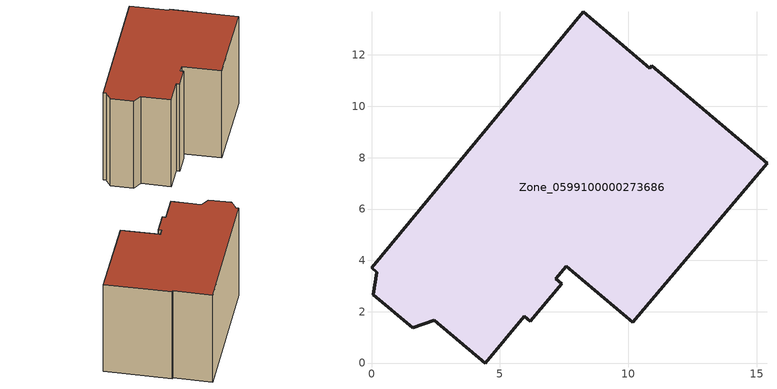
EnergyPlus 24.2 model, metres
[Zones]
Zone_0599100000273686
 floor ground (C_G): 10.83,11.49 10.91,11.58 15.4,7.78 10.18,1.6 7.58,3.77 7.18,3.29 7.4,3.09 6.18,1.63 5.95,1.82 4.43,0 2.44,1.67 1.61,1.38 0.07,2.66 0.21,3.53 0,3.71 8.25,13.68 z0
 wall outside (C_F): 0.21,3.53 0.07,2.66 1.61,1.38 2.44,1.67 4.43,0 5.95,1.82 6.18,1.63 7.4,3.09 7.18,3.29 7.58,3.77 10.18,1.6 15.4,7.78 10.91,11.58 10.83,11.49 8.25,13.68 0,3.71 0.21,3.53 z0:8.8
 roof outside (C_R): 8.25,13.68 0,3.71 0.21,3.53 0.07,2.66 1.61,1.38 2.44,1.67 4.43,0 5.95,1.82 6.18,1.63 7.4,3.09 7.18,3.29 7.58,3.77 10.18,1.6 15.4,7.78 10.91,11.58 10.83,11.49 z8.8
[BUILDING]
Pand.0599100000273686: North Axis=0; Terrain=City; Loads Convergence Tolerance Value=0.04; Temperature Convergence Tolerance Value=0.4; Solar Distribution=FullExterior; Maximum Number of Warmup Days=25; Minimum Number of Warmup Days=1
[Site:Location]
Rotterdam.The.Hague.AP_ZH_NLD Design_Conditions: Latitude=51.96; Longitude=4.45; Time Zone=1; Elevation=-4.5
[SITE:GROUNDTEMPERATURE:BUILDINGSURFACE]
18, 18, 18, 18, 18, 18, 18, 18, 18, 18, 18, 18
[MATERIAL] Thermal Absorptance=0.9; Solar Absorptance=0.7; Visible Absorptance=0.7
Name | Roughness | Thickness | Conductivity | Density | Specific Heat
G.TC.1946-1964 | MediumSmooth | 0.15 | 1 | 540 | 1210
F.TC.1946-1964 | Rough | 0.3 | 0.857143 | 1920 | 840
R.TC.1946-1964 | MediumRough | 0.2 | 0.235294 | 1500 | 1000
[CONSTRUCTION]
C_G: G.TC.1946-1964
C_F: F.TC.1946-1964
C_R: R.TC.1946-1964
[ZONE]
Zone_0599100000273686: Type=1; Multiplier=1; Ceiling Height=Autocalculate; Volume=Autocalculate; Floor Area=autocalculate; Part of Total Floor Area=Yes
[ZONEINFILTRATION:DESIGNFLOWRATE]
Infil_Zone_0599100000273686: Zone or ZoneList or Space or SpaceList=Zone_0599100000273686; Schedule=AlwaysOn; Design Flow Rate Calculation Method=Flow/Area; Flow Rate per Floor Area=0.003; Constant Term Coefficient=1; Temperature Term Coefficient=0; Velocity Term Coefficient=0; Velocity Squared Term Coefficient=0
[HVACTEMPLATE:ZONE:IDEALLOADSAIRSYSTEM]
Zone_0599100000273686: Maximum Heating Supply Air Temperature=50; Minimum Cooling Supply Air Temperature=13; Maximum Heating Supply Air Humidity Ratio=0.0156; Minimum Cooling Supply Air Humidity Ratio=0.0077; Heating Limit=NoLimit; Cooling Limit=NoLimit; Dehumidification Control Type=ConstantSensibleHeatRatio; Cooling Sensible Heat Ratio=0.7; Dehumidification Setpoint=60; Humidification Control Type=None; Humidification Setpoint=30; Outdoor Air Method=None; Outdoor Air Flow Rate per Person=0.00944; Outdoor Air Flow Rate per Zone Floor Area=0; Outdoor Air Flow Rate per Zone=0; Demand Controlled Ventilation Type=None; Outdoor Air Economizer Type=NoEconomizer; Heat Recovery Type=None; Sensible Heat Recovery Effectiveness=0.7; Latent Heat Recovery Effectiveness=0.65
[ZONECONTROL:THERMOSTAT]
ThermostatControl_Zone_0599100000273686: Zone or ZoneList=Zone_0599100000273686; Control Type Schedule=DualSetpointControlType; Control 1=Thermostat_Zone_0599100000273686; Temperature Difference Between Cutout And Setpoint=0
[THERMOSTATSETPOINT:DUALSETPOINT]
Thermostat_Zone_0599100000273686: Heating Setpoint Temperature Schedule=HeatingSetpoint_Zone_0599100000273686; Cooling Setpoint Temperature Schedule=CoolingSetpoint_Zone_0599100000273686
[SCHEDULE:COMPACT]
HeatingSetpoint_Zone_0599100000273686: Through: 12/31, For: AllDays, Until: 24:00, 21
CoolingSetpoint_Zone_0599100000273686: Through: 12/31, For: AllDays, Until: 24:00, 24
DualSetpointControlType: Through: 12/31, For: AllDays, Until: 24:00, 4
AlwaysOn: Through: 12/31, For: AllDays, Until: 24:00, 1
